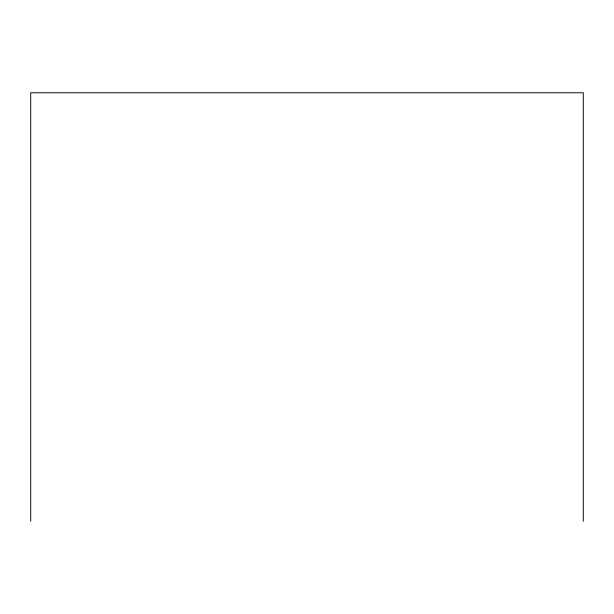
<?xml version="1.0" encoding="UTF-8"?>
<svg xmlns="http://www.w3.org/2000/svg" width="614" height="614" viewBox="0 0 614 614"><rect width="100%" height="100%" fill="white"/><g stroke="black" fill="none" stroke-linecap="round" stroke-linejoin="round"><path stroke-width="0.92" d="M583.3 521.232L583.3 92.768L30.7 92.768L30.7 521.232"/></g></svg>
